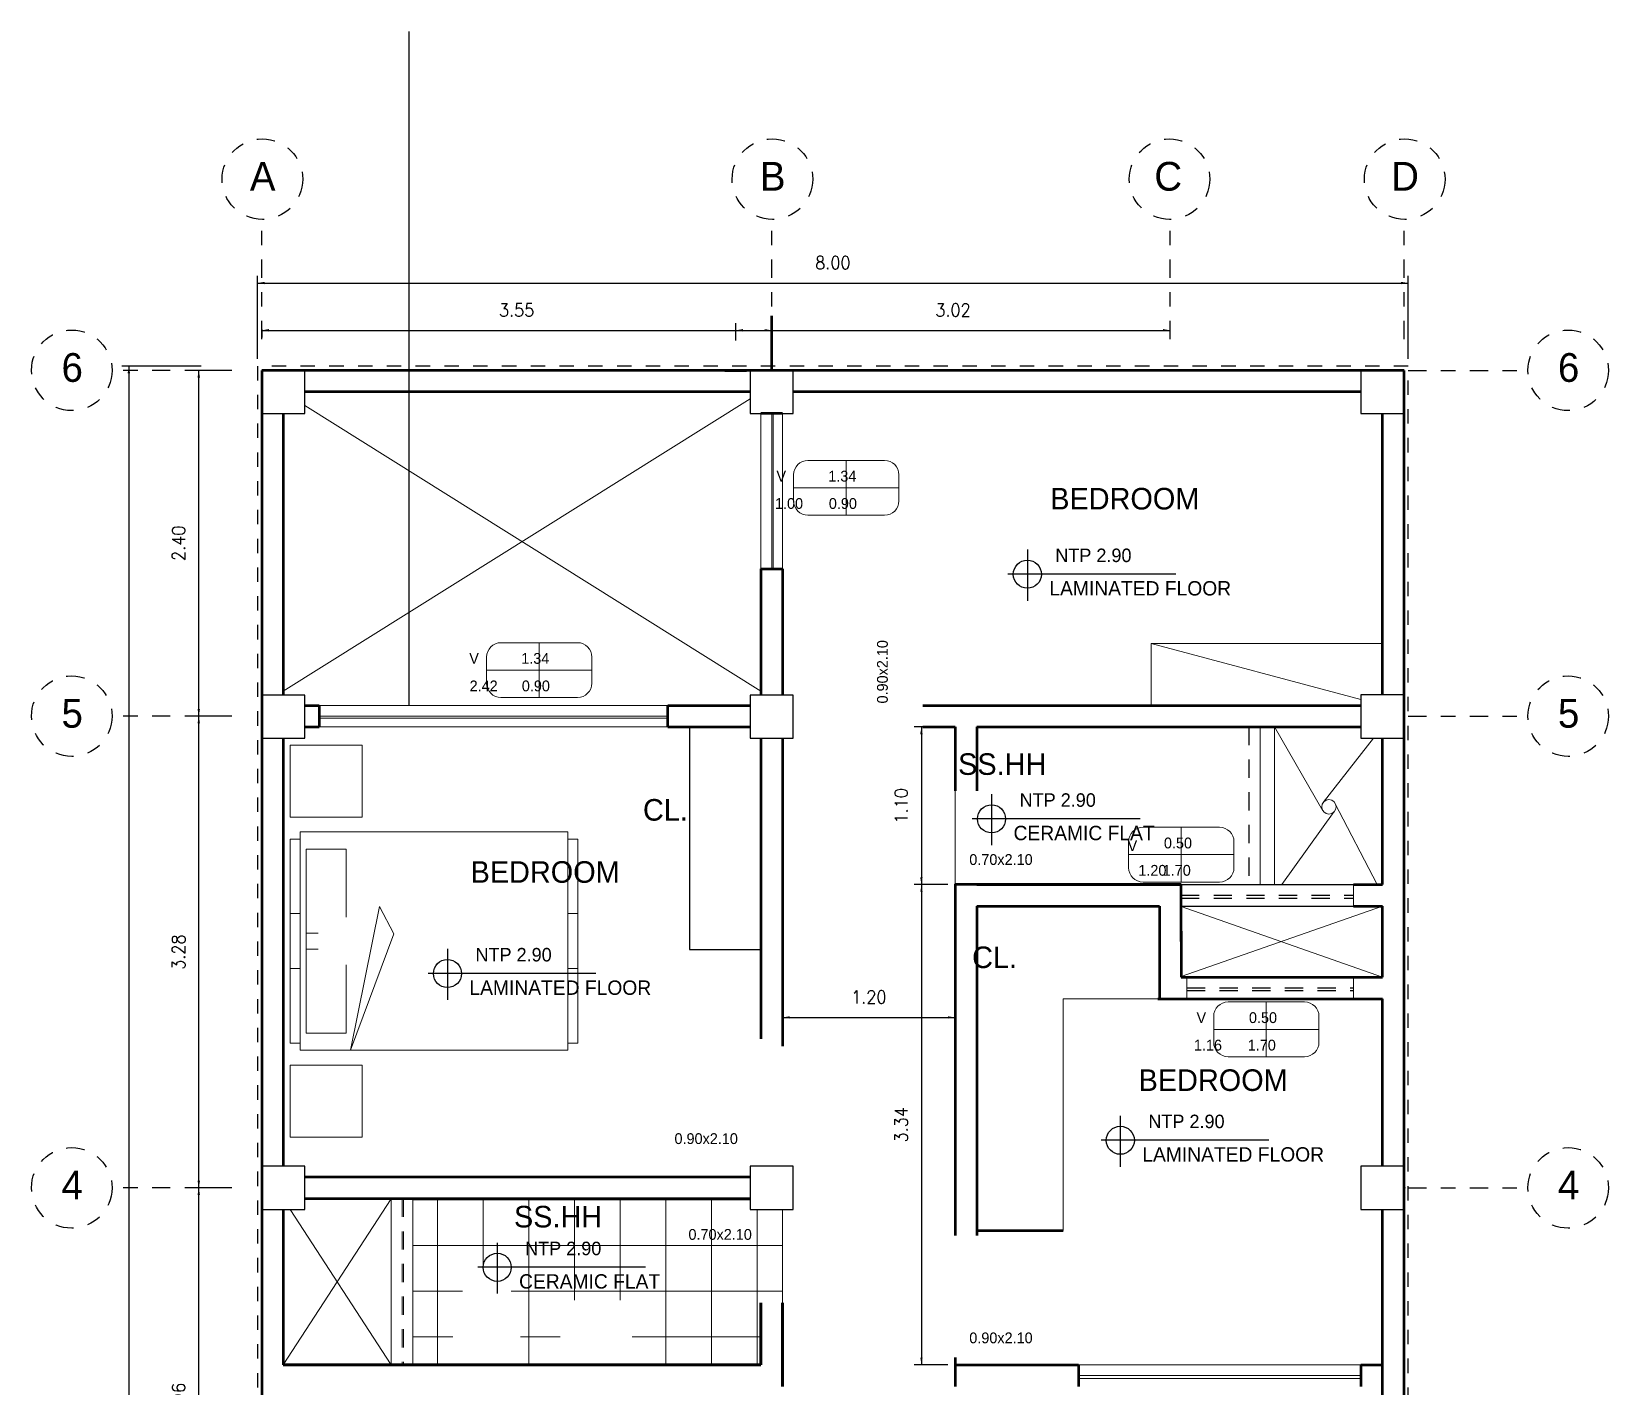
# Model space of a CAD drawing. Header units: millimetres. Extents: x -1414 to 2664, y 674 to 1517.
# Drawn here: x 1393.64 to 1404.6, y 851.94 to 861.36 of the extents above; entities that cross this region are included whole.
import ezdxf
from ezdxf.enums import TextEntityAlignment as Align

# ---------------------------------------------------------------- set-up
doc = ezdxf.new("R2010")
doc.units = ezdxf.units.MM
doc.header["$LTSCALE"] = 0.01
for name, pattern in [('DASHDOT', [25.4, 12.7, -6.35, 0, -6.35]), ('DASHED', [19.05, 12.7, -6.35]), ('DASHED2', [9.525, 6.35, -3.175])]:
    doc.linetypes.add(name, pattern=pattern)
for name, color, linetype, lineweight in [('.01', 1, 'CONTINUOUS', 9), ('.05', 119, 'CONTINUOUS', 5), ('.1', 2, 'CONTINUOUS', 13), ('MURO', 5, 'CONTINUOUS', 50)]:
    doc.layers.add(name, color=color, linetype=linetype, lineweight=lineweight)
for name, color, linetype in [('06', 6, 'CONTINUOUS'), ('2', 2, 'CONTINUOUS'), ('corte', 206, 'CONTINUOUS'), ('EJES', 8, 'DASHDOT'), ('TEXTOS02', 2, 'CONTINUOUS')]:
    doc.layers.add(name, color=color, linetype=linetype)
doc.layers.add('EQUIPAMIENTO', color=139, linetype='CONTINUOUS', lineweight=15, true_color=0x1d4e5d)
doc.styles.get("Standard").update_dxf_attribs({"font": 'STANDARD'})
doc.styles.add('style1', font='style1')
doc.styles.add('TEXTO', font='TEXTO')
doc.dimstyles.get("Standard").update_dxf_attribs({"dimscale": 0.05, "dimtxt": 1.8, "dimasz": 1, "dimexe": 1, "dimexo": 1, "dimgap": 0.9, "dimtad": 0, "dimtoh": 1, "dimzin": 4, "dimdsep": 46, "dimcen": 0.09, "dimclrd": 2, "dimclre": 1, "dimclrt": 3, "dimadec": 0, "dimazin": 0, "dimtfac": 1, "dimtdec": 4, "dimtofl": 0, "dimtmove": 0, "dimatfit": 3, "dimfxl": 0.05, "dimtolj": 1, "dimtzin": 0, "dimarcsym": 0})

# ---------------------------------------------------------------- blocks, each defined once
blk = doc.blocks.new('*D23')
at = {"layer": 'MURO', "color": 1, "linetype": 'ByBlock', "lineweight": -2}
for p, q in [((1395.209, 859.081), (1395.209, 859.658)), ((1403.209, 859.081), (1403.209, 859.658))]:
    blk.add_line(p, q, dxfattribs=at)
at = {"layer": 'MURO', "color": 2, "linetype": 'ByBlock', "lineweight": -2}
blk.add_line((1395.209, 859.608), (1403.209, 859.608), dxfattribs=at)
for points in [[(1395.209, 859.608), (1395.259, 859.616), (1395.259, 859.6)], [(1403.209, 859.608), (1403.159, 859.6), (1403.159, 859.616)]]:
    blk.add_solid(points, dxfattribs=at)
at = {"layer": 'MURO', "color": 3, "linetype": 'CONTINUOUS', "lineweight": -2, "insert": (1399.209, 859.749), "char_height": 0.09, "width": 0.21, "attachment_point": 5}
blk.add_mtext('8.00', dxfattribs=at)
blk = doc.blocks.new('*D26')
at = {"layer": 'MURO', "color": 1, "linetype": 'ByBlock', "lineweight": -2}
for p, q in [((1394.981, 853.318), (1394.752, 853.318)), ((1394.981, 850.363), (1394.752, 850.363))]:
    blk.add_line(p, q, dxfattribs=at)
at = {"layer": 'MURO', "color": 2, "linetype": 'ByBlock', "lineweight": -2}
blk.add_line((1394.802, 850.363), (1394.802, 853.318), dxfattribs=at)
for points in [[(1394.802, 853.318), (1394.81, 853.268), (1394.793, 853.268)], [(1394.802, 850.363), (1394.793, 850.413), (1394.81, 850.413)]]:
    blk.add_solid(points, dxfattribs=at)
at = {"layer": 'MURO', "color": 3, "linetype": 'CONTINUOUS', "lineweight": -2, "insert": (1394.661, 851.84), "char_height": 0.09, "width": 0.21, "attachment_point": 5, "rotation": 90}
blk.add_mtext('2.96', dxfattribs=at)
blk = doc.blocks.new('*D27')
at = {"layer": 'MURO', "color": 1, "linetype": 'ByBlock', "lineweight": -2}
for p, q in [((1394.981, 856.597), (1394.752, 856.597)), ((1394.981, 853.318), (1394.752, 853.318))]:
    blk.add_line(p, q, dxfattribs=at)
at = {"layer": 'MURO', "color": 2, "linetype": 'ByBlock', "lineweight": -2}
blk.add_line((1394.802, 853.318), (1394.802, 856.597), dxfattribs=at)
for points in [[(1394.802, 856.597), (1394.81, 856.547), (1394.793, 856.547)], [(1394.802, 853.318), (1394.793, 853.368), (1394.81, 853.368)]]:
    blk.add_solid(points, dxfattribs=at)
at = {"layer": 'MURO', "color": 3, "linetype": 'CONTINUOUS', "lineweight": -2, "insert": (1394.661, 854.957), "char_height": 0.09, "width": 0.21, "attachment_point": 5, "rotation": 90}
blk.add_mtext('3.28', dxfattribs=at)
blk = doc.blocks.new('*D28')
at = {"layer": 'MURO', "color": 1, "linetype": 'ByBlock', "lineweight": -2}
for p, q in [((1394.981, 859.001), (1394.752, 859.001)), ((1394.981, 856.597), (1394.752, 856.597))]:
    blk.add_line(p, q, dxfattribs=at)
at = {"layer": 'MURO', "color": 2, "linetype": 'ByBlock', "lineweight": -2}
blk.add_line((1394.802, 856.597), (1394.802, 859.001), dxfattribs=at)
for points in [[(1394.802, 859.001), (1394.81, 858.951), (1394.793, 858.951)], [(1394.802, 856.597), (1394.793, 856.647), (1394.81, 856.647)]]:
    blk.add_solid(points, dxfattribs=at)
at = {"layer": 'MURO', "color": 3, "linetype": 'CONTINUOUS', "lineweight": -2, "insert": (1394.661, 857.799), "char_height": 0.09, "width": 0.22, "attachment_point": 5, "rotation": 90}
blk.add_mtext('2.40', dxfattribs=at)
blk = doc.blocks.new('*D29')
at = {"layer": 'MURO', "color": 1, "linetype": 'ByBlock', "lineweight": -2}
for p, q in [((1395.239, 859.284), (1395.239, 859.229)), ((1398.784, 859.284), (1398.784, 859.229))]:
    blk.add_line(p, q, dxfattribs=at)
at = {"layer": 'MURO', "color": 2, "linetype": 'ByBlock', "lineweight": -2}
blk.add_line((1395.239, 859.279), (1398.784, 859.279), dxfattribs=at)
for points in [[(1395.239, 859.279), (1395.289, 859.288), (1395.289, 859.271)], [(1398.784, 859.279), (1398.734, 859.271), (1398.734, 859.288)]]:
    blk.add_solid(points, dxfattribs=at)
at = {"layer": 'MURO', "color": 3, "linetype": 'CONTINUOUS', "lineweight": -2, "insert": (1397.011, 859.42), "char_height": 0.09, "width": 0.21, "attachment_point": 5}
blk.add_mtext('3.55', dxfattribs=at)
blk = doc.blocks.new('*D31')
at = {"layer": 'MURO', "color": 1, "linetype": 'ByBlock', "lineweight": -2}
for p, q in [((1398.534, 859.209), (1398.534, 859.329)), ((1401.554, 859.268), (1401.554, 859.329))]:
    blk.add_line(p, q, dxfattribs=at)
at = {"layer": 'MURO', "color": 2, "linetype": 'ByBlock', "lineweight": -2}
blk.add_line((1398.534, 859.279), (1401.554, 859.279), dxfattribs=at)
for points in [[(1398.534, 859.279), (1398.584, 859.288), (1398.584, 859.271)], [(1401.554, 859.279), (1401.504, 859.271), (1401.504, 859.288)]]:
    blk.add_solid(points, dxfattribs=at)
at = {"layer": 'MURO', "color": 3, "linetype": 'CONTINUOUS', "lineweight": -2, "insert": (1400.044, 859.42), "char_height": 0.09, "width": 0.21, "attachment_point": 5}
blk.add_mtext('3.02', dxfattribs=at)
blk = doc.blocks.new('*D53')
at = {"layer": '.01', "color": 1, "linetype": 'ByBlock', "lineweight": -2}
for p, q in [((1394.819, 859.031), (1394.266, 859.031)), ((1394.204, 843.031), (1394.366, 843.031))]:
    blk.add_line(p, q, dxfattribs=at)
at = {"layer": '.01', "color": 2, "linetype": 'ByBlock', "lineweight": -2}
blk.add_line((1394.316, 859.031), (1394.316, 843.031), dxfattribs=at)
for points in [[(1394.316, 859.031), (1394.324, 858.981), (1394.307, 858.981)], [(1394.316, 843.031), (1394.307, 843.081), (1394.324, 843.081)]]:
    blk.add_solid(points, dxfattribs=at)
at = {"layer": '.01', "color": 3, "linetype": 'CONTINUOUS', "lineweight": -2, "insert": (1394.175, 851.031), "char_height": 0.09, "width": 0.26, "attachment_point": 5, "rotation": 90}
blk.add_mtext('16.00', dxfattribs=at)
blk = doc.blocks.new('*D58')
at = {"layer": 'MURO', "color": 1, "linetype": 'ByBlock', "lineweight": -2}
for p, q in [((1400.009, 856.522), (1399.775, 856.522)), ((1400.009, 855.427), (1399.775, 855.427))]:
    blk.add_line(p, q, dxfattribs=at)
at = {"layer": 'MURO', "color": 2, "linetype": 'ByBlock', "lineweight": -2}
blk.add_line((1399.825, 856.522), (1399.825, 855.427), dxfattribs=at)
for points in [[(1399.825, 856.522), (1399.833, 856.472), (1399.816, 856.472)], [(1399.825, 855.427), (1399.816, 855.477), (1399.833, 855.477)]]:
    blk.add_solid(points, dxfattribs=at)
at = {"layer": 'MURO', "color": 3, "linetype": 'CONTINUOUS', "lineweight": -2, "insert": (1399.684, 855.974), "char_height": 0.09, "width": 0.17, "attachment_point": 5, "rotation": 90}
blk.add_mtext('1.10', dxfattribs=at)
blk = doc.blocks.new('*D59')
at = {"layer": 'MURO', "color": 1, "linetype": 'ByBlock', "lineweight": -2}
for p, q in [((1400.009, 855.427), (1399.775, 855.427)), ((1400.009, 852.088), (1399.775, 852.088))]:
    blk.add_line(p, q, dxfattribs=at)
at = {"layer": 'MURO', "color": 2, "linetype": 'ByBlock', "lineweight": -2}
blk.add_line((1399.825, 855.427), (1399.825, 852.088), dxfattribs=at)
for points in [[(1399.825, 855.427), (1399.833, 855.377), (1399.817, 855.377)], [(1399.825, 852.088), (1399.817, 852.138), (1399.833, 852.138)]]:
    blk.add_solid(points, dxfattribs=at)
at = {"layer": 'MURO', "color": 3, "linetype": 'CONTINUOUS', "lineweight": -2, "insert": (1399.684, 853.757), "char_height": 0.09, "width": 0.22, "attachment_point": 5, "rotation": 90}
blk.add_mtext('3.34', dxfattribs=at)
blk = doc.blocks.new('*D60')
at = {"layer": 'MURO', "color": 1, "linetype": 'ByBlock', "lineweight": -2}
for p, q in [((1398.859, 854.539), (1398.859, 854.553)), ((1400.059, 854.539), (1400.059, 854.553))]:
    blk.add_line(p, q, dxfattribs=at)
at = {"layer": 'MURO', "color": 2, "linetype": 'ByBlock', "lineweight": -2}
blk.add_line((1398.859, 854.503), (1400.059, 854.503), dxfattribs=at)
for points in [[(1398.859, 854.503), (1398.909, 854.511), (1398.909, 854.495)], [(1400.059, 854.503), (1400.009, 854.495), (1400.009, 854.511)]]:
    blk.add_solid(points, dxfattribs=at)
at = {"layer": 'MURO', "color": 3, "linetype": 'CONTINUOUS', "lineweight": -2, "insert": (1399.459, 854.644), "char_height": 0.09, "width": 0.19, "attachment_point": 5}
blk.add_mtext('1.20', dxfattribs=at)

msp = doc.modelspace()

# ---------------------------------------------------------------- hatches: boundary and pattern name
at = {"layer": '.01'}
h = msp.add_hatch(dxfattribs=at)
h.set_pattern_fill('NET', color=8, scale=0.1, style=0)
h.set_pattern_definition([])
edge = h.paths.add_edge_path(flags=0)
edge.add_arc((1401.029, 856.122), 0.02, 270, 315)
edge.add_line((1401.043, 856.107), (1401.058, 856.122))
edge.add_arc((1401.044, 856.136), 0.02, 315, 360)
edge.add_line((1401.064, 856.136), (1401.064, 856.392))
edge.add_arc((1401.044, 856.392), 0.02, 0, 90)
edge.add_line((1401.044, 856.412), (1400.874, 856.412))
edge.add_line((1400.874, 856.412), (1400.87, 856.357))
edge.add_arc((1400.854, 856.32), 0.04, 113.4518, 66.5482, ccw=False)
edge.add_line((1400.838, 856.357), (1400.834, 856.412))
edge.add_line((1400.834, 856.412), (1400.664, 856.412))
edge.add_arc((1400.664, 856.392), 0.02, 90, 180)
edge.add_line((1400.644, 856.392), (1400.644, 856.136))
edge.add_arc((1400.664, 856.136), 0.02, 180, 225)
edge.add_line((1400.65, 856.122), (1400.665, 856.107))
edge.add_arc((1400.679, 856.122), 0.02, 225, 270)
edge.add_line((1400.679, 856.102), (1401.029, 856.102))
edge = h.paths.add_edge_path(flags=0)
edge.add_arc((1401.394, 856.492), 0.03, 90, 180)
edge.add_line((1401.364, 856.492), (1401.364, 856.352))
edge.add_arc((1401.394, 856.352), 0.03, 180, 270)
edge.add_line((1401.394, 856.322), (1401.439, 856.322))
edge.add_line((1401.439, 856.322), (1401.439, 856.077))
edge.add_arc((1401.825, 856.077), 0.387, 180, 194.1455)
edge.add_arc((1401.721, 856.05), 0.279, 194.1455, 211.3183)
edge.add_arc((1401.655, 856.01), 0.202, 211.3183, 235.754)
edge.add_arc((1401.614, 855.95), 0.128, 235.754, 270)
edge.add_arc((1401.614, 855.95), 0.128, 270, 304.246)
edge.add_arc((1401.573, 856.01), 0.202, 304.246, 328.6817)
edge.add_arc((1401.507, 856.05), 0.279, 328.6817, 345.8545)
edge.add_arc((1401.402, 856.077), 0.387, 345.8545, 0)
edge.add_line((1401.789, 856.077), (1401.789, 856.322))
edge.add_line((1401.789, 856.322), (1401.834, 856.322))
edge.add_arc((1401.834, 856.352), 0.03, 270, 0)
edge.add_line((1401.864, 856.352), (1401.864, 856.492))
edge.add_arc((1401.834, 856.492), 0.03, 0, 90)
edge.add_line((1401.834, 856.522), (1402.179, 856.522))
edge.add_line((1402.179, 856.522), (1402.179, 855.427))
edge.add_line((1402.179, 855.427), (1400.059, 855.427))
edge.add_line((1400.059, 855.427), (1400.059, 856.127))
edge.add_line((1400.059, 856.127), (1400.209, 856.127))
edge.add_line((1400.209, 856.127), (1400.209, 856.522))
edge.add_line((1400.209, 856.522), (1401.394, 856.522))

# ---------------------------------------------------------------- linework, layer by layer
for p, q in [((1398.634, 858.804), (1395.389, 856.772)), ((1395.539, 858.757), (1398.709, 856.772)), ((1400.059, 856.077), (1400.059, 855.427)), ((1396.139, 853.243), (1395.389, 852.088)), ((1396.139, 852.088), (1395.437, 853.168)), ((1398.859, 852.468), (1398.859, 853.168))]:
    msp.add_line(p, q, dxfattribs=at)
at = {"layer": '.01', "color": 1}
for p, q in [((1398.784, 857.622), (1398.709, 857.622)), ((1401.422, 857.102), (1402.879, 856.712)), ((1402.829, 855.277), (1402.829, 855.427)), ((1403.029, 855.277), (1401.629, 854.787)), ((1401.629, 855.273), (1403.029, 854.783)), ((1401.669, 854.783), (1401.669, 854.633)), ((1402.829, 854.633), (1402.829, 854.783)), ((1400.809, 853.021), (1400.809, 854.633)), ((1400.809, 854.633), (1401.469, 854.633)), ((1400.209, 853.021), (1400.809, 853.021))]:
    msp.add_line(p, q, dxfattribs=at)
at = {"layer": '.01', "lineweight": -2}
for p, q in [((1398.213, 856.522), (1398.213, 854.974)), ((1398.213, 854.974), (1398.709, 854.974))]:
    msp.add_line(p, q, dxfattribs=at)
at = {"layer": '.01', "color": 8}
for p, q in [((1400.059, 856.102), (1400.059, 855.427)), ((1396.289, 853.236), (1398.634, 853.236)), ((1396.461, 852.088), (1396.461, 853.243)), ((1396.778, 852.786), (1396.778, 853.243)), ((1397.096, 852.088), (1397.096, 853.243)), ((1397.413, 852.538), (1397.413, 853.243)), ((1397.731, 852.538), (1397.731, 853.243)), ((1398.048, 852.088), (1398.048, 853.243)), ((1398.366, 852.088), (1398.366, 853.243)), ((1398.683, 852.088), (1398.683, 853.168)), ((1396.289, 852.918), (1398.859, 852.918)), ((1396.289, 852.601), (1396.634, 852.601)), ((1396.972, 852.601), (1398.859, 852.601)), ((1396.289, 852.283), (1396.568, 852.283)), ((1397.039, 852.283), (1397.313, 852.283)), ((1397.813, 852.283), (1398.709, 852.283))]:
    msp.add_line(p, q, dxfattribs=at)
at = {"layer": '.01', "linetype": 'DASHED'}
for p, q in [((1396.215, 853.243), (1396.215, 852.088)), ((1396.225, 853.243), (1396.225, 852.088))]:
    msp.add_line(p, q, dxfattribs=at)
at = {"layer": '.01', "color": 1}
msp.add_lwpolyline([(1402.879, 856.672), (1401.422, 856.672), (1401.422, 857.102), (1403.029, 857.102), (1403.029, 856.745)], dxfattribs=at)
at = {"layer": '.05'}
for points in [[(1395.631, 854.977), (1395.549, 854.977), (1395.549, 855.673), (1395.827, 855.673), (1395.827, 855.199)], [(1395.857, 854.275), (1396.057, 855.275), (1396.157, 855.083), (1395.857, 854.275)], [(1395.631, 855.089), (1395.549, 855.089), (1395.549, 854.394), (1395.827, 854.394), (1395.827, 854.868)]]:
    msp.add_lwpolyline(points, dxfattribs=at)
at = {"layer": '.1', "linetype": 'DASHED2', "lineweight": -2}
for p, q in [((1403.209, 859.031), (1395.209, 859.031)), ((1395.209, 859.031), (1395.209, 843.031)), ((1403.209, 843.031), (1403.209, 859.031))]:
    msp.add_line(p, q, dxfattribs=at)
at = {"layer": '.1'}
for p, q in [((1398.709, 858.701), (1398.709, 857.622)), ((1398.784, 858.701), (1398.784, 857.622)), ((1398.793, 858.701), (1398.793, 857.622)), ((1398.859, 858.701), (1398.859, 857.622)), ((1402.179, 855.427), (1402.179, 856.522)), ((1402.279, 855.427), (1402.279, 856.522)), ((1396.139, 853.243), (1396.139, 852.088)), ((1396.289, 853.243), (1396.289, 852.088))]:
    msp.add_line(p, q, dxfattribs=at)
at = {"layer": '.1', "color": 1}
for p, q in [((1399.036, 858.375), (1399.568, 858.375)), ((1399.302, 858.375), (1399.302, 857.994)), ((1398.936, 858.094), (1398.936, 858.275)), ((1399.668, 858.275), (1399.668, 858.094)), ((1398.936, 858.185), (1399.668, 858.185)), ((1399.568, 857.994), (1399.036, 857.994)), ((1396.902, 857.108), (1397.434, 857.108)), ((1397.168, 857.108), (1397.168, 856.727)), ((1396.802, 856.827), (1396.802, 857.008)), ((1396.802, 856.917), (1397.534, 856.917)), ((1397.534, 857.008), (1397.534, 856.827)), ((1397.434, 856.727), (1396.902, 856.727)), ((1401.365, 855.825), (1401.897, 855.825)), ((1401.631, 855.825), (1401.631, 855.444)), ((1401.265, 855.544), (1401.265, 855.725)), ((1401.997, 855.725), (1401.997, 855.544)), ((1401.265, 855.635), (1401.997, 855.635)), ((1401.897, 855.444), (1401.365, 855.444)), ((1401.956, 854.611), (1402.488, 854.611)), ((1402.222, 854.611), (1402.222, 854.23)), ((1401.856, 854.33), (1401.856, 854.511)), ((1402.588, 854.511), (1402.588, 854.33)), ((1401.856, 854.42), (1402.588, 854.42)), ((1402.488, 854.23), (1401.956, 854.23))]:
    msp.add_line(p, q, dxfattribs=at)
at = {"layer": '.1', "color": 2}
for p, q in [((1395.639, 856.672), (1398.063, 856.672)), ((1395.639, 856.597), (1398.063, 856.597)), ((1395.639, 856.584), (1398.063, 856.584)), ((1395.639, 856.522), (1398.063, 856.522)), ((1400.917, 852.088), (1402.879, 852.088)), ((1400.917, 852.013), (1402.879, 852.013)), ((1400.917, 851.992), (1402.879, 851.992))]:
    msp.add_line(p, q, dxfattribs=at)
at = {"layer": '.1', "color": 0}
for p, q in [((1397.367, 855.792), (1395.507, 855.792)), ((1395.507, 855.792), (1395.507, 854.792)), ((1397.367, 854.792), (1397.367, 855.792)), ((1395.507, 854.275), (1395.507, 855.275)), ((1397.367, 855.275), (1397.367, 854.275)), ((1397.367, 854.275), (1395.507, 854.275))]:
    msp.add_line(p, q, dxfattribs=at)
for points in [[(1395.937, 856.396), (1395.437, 856.396), (1395.437, 855.896), (1395.937, 855.896)], [(1395.437, 855.742), (1395.507, 855.742), (1395.507, 854.842), (1395.437, 854.842)], [(1397.437, 855.742), (1397.367, 855.742), (1397.367, 854.842), (1397.437, 854.842)], [(1395.437, 854.325), (1395.507, 854.325), (1395.507, 855.225), (1395.437, 855.225)], [(1397.437, 854.325), (1397.367, 854.325), (1397.367, 855.225), (1397.437, 855.225)], [(1395.937, 853.671), (1395.437, 853.671), (1395.437, 854.171), (1395.937, 854.171)]]:
    msp.add_lwpolyline(points, close=True, dxfattribs=at)
at = {"layer": '.1', "color": 1}
for centre, start, end in [((1399.036, 858.275), 90, 180), ((1399.568, 858.275), 0, 90), ((1399.036, 858.094), 180, 270), ((1399.568, 858.094), 270, 0), ((1396.902, 857.008), 90, 180), ((1397.434, 857.008), 0, 90), ((1396.902, 856.827), 180, 270), ((1397.434, 856.827), 270, 0), ((1401.365, 855.725), 90, 180), ((1401.897, 855.725), 0, 90), ((1401.365, 855.544), 180, 270), ((1401.897, 855.544), 270, 0), ((1401.956, 854.511), 90, 180), ((1402.488, 854.511), 0, 90), ((1401.956, 854.33), 180, 270), ((1402.488, 854.33), 270, 0)]:
    msp.add_arc(centre, 0.1, start, end, dxfattribs=at)
at = {"layer": '06'}
for points in [[(1395.239, 858.701), (1395.539, 858.701), (1395.539, 859.001), (1395.239, 859.001)], [(1398.634, 858.701), (1398.934, 858.701), (1398.934, 859.001), (1398.634, 859.001)], [(1402.879, 858.701), (1403.179, 858.701), (1403.179, 859.001), (1402.879, 859.001)], [(1395.239, 856.444), (1395.539, 856.444), (1395.539, 856.744), (1395.239, 856.744)], [(1398.634, 856.444), (1398.934, 856.444), (1398.934, 856.744), (1398.634, 856.744)], [(1402.879, 856.445), (1403.179, 856.445), (1403.179, 856.745), (1402.879, 856.745)], [(1395.239, 853.168), (1395.539, 853.168), (1395.539, 853.468), (1395.239, 853.468)], [(1398.634, 853.168), (1398.934, 853.168), (1398.934, 853.468), (1398.634, 853.468)], [(1402.879, 853.168), (1403.179, 853.168), (1403.179, 853.468), (1402.879, 853.468)]]:
    msp.add_lwpolyline(points, close=True, dxfattribs=at)
at = {"layer": 'corte', "linetype": 'CONTINUOUS'}
msp.add_line((1396.264, 856.672), (1396.264, 861.356), dxfattribs=at)
at = {"layer": 'EJES', "color": 3}
for p, q in [((1395.239, 859.218), (1395.239, 860.05)), ((1398.784, 859.218), (1398.784, 860.05)), ((1401.554, 859.218), (1401.554, 860.05)), ((1403.179, 859.218), (1403.179, 860.05)), ((1395.031, 859.001), (1394.199, 859.001)), ((1403.209, 859.001), (1404.04, 859.001)), ((1395.031, 856.597), (1394.199, 856.597)), ((1403.209, 856.597), (1404.04, 856.597)), ((1395.031, 853.318), (1394.199, 853.318)), ((1403.209, 853.318), (1404.04, 853.318))]:
    msp.add_line(p, q, dxfattribs=at)
for centre in [(1395.244, 860.33), (1398.789, 860.33), (1401.549, 860.33), (1403.184, 860.33), (1393.919, 859.001), (1404.32, 859.001), (1393.919, 856.597), (1404.32, 856.597), (1393.919, 853.318), (1404.32, 853.318)]:
    msp.add_circle(centre, 0.28, dxfattribs=at)
at = {"layer": 'EQUIPAMIENTO'}
for p, q in [((1402.279, 856.522), (1402.614, 855.94)), ((1402.968, 856.445), (1402.618, 855.998)), ((1402.329, 855.427), (1402.694, 855.934)), ((1402.992, 855.427), (1402.699, 855.992))]:
    msp.add_line(p, q, dxfattribs=at)
msp.add_circle((1402.657, 855.967), 0.05, dxfattribs=at)
at = {"layer": 'MURO'}
for p, q in [((1398.784, 859.001), (1398.784, 859.381)), ((1403.179, 859.001), (1395.239, 859.001)), ((1395.239, 859.001), (1395.239, 846.081)), ((1398.459, 859.001), (1398.609, 859.001)), ((1403.179, 843.031), (1403.179, 859.001)), ((1398.634, 858.851), (1395.539, 858.851)), ((1402.879, 858.851), (1398.934, 858.851)), ((1395.389, 858.701), (1395.389, 856.744)), ((1403.029, 856.745), (1403.029, 858.701)), ((1398.709, 857.622), (1398.709, 856.744)), ((1398.709, 857.622), (1398.859, 857.622)), ((1398.859, 857.622), (1398.859, 857.472)), ((1398.859, 857.472), (1398.859, 857.415)), ((1398.859, 857.472), (1398.859, 856.744)), ((1395.539, 856.672), (1395.639, 856.672)), ((1395.639, 856.672), (1395.639, 856.522)), ((1398.063, 856.672), (1398.634, 856.672)), ((1398.063, 856.522), (1398.063, 856.672)), ((1399.834, 856.672), (1402.879, 856.672)), ((1395.539, 856.522), (1395.639, 856.522)), ((1398.063, 856.522), (1398.634, 856.522)), ((1399.834, 856.522), (1400.059, 856.522)), ((1400.059, 856.522), (1400.059, 856.077)), ((1400.209, 856.522), (1400.209, 856.077)), ((1400.209, 856.522), (1402.879, 856.522)), ((1395.389, 856.444), (1395.389, 853.468)), ((1398.709, 856.444), (1398.709, 854.355)), ((1398.859, 856.444), (1398.859, 854.303)), ((1403.029, 855.427), (1403.029, 856.445)), ((1400.059, 855.407), (1400.059, 852.988)), ((1400.209, 855.427), (1401.629, 855.427)), ((1401.628, 855.427), (1401.629, 854.783)), ((1402.829, 855.427), (1403.029, 855.427)), ((1400.209, 855.277), (1400.209, 854.321)), ((1400.209, 855.277), (1401.479, 855.277)), ((1401.479, 855.277), (1401.479, 854.633)), ((1401.629, 855.03), (1401.629, 855.277)), ((1402.829, 855.277), (1403.029, 855.277)), ((1402.829, 855.277), (1403.029, 855.277)), ((1403.029, 854.783), (1403.029, 855.277)), ((1403.029, 854.783), (1403.029, 855.277)), ((1401.629, 854.783), (1403.029, 854.783)), ((1400.209, 854.633), (1400.209, 854.207)), ((1400.209, 854.633), (1400.209, 853.021)), ((1401.469, 854.633), (1403.029, 854.633)), ((1403.029, 853.468), (1403.029, 854.633)), ((1400.209, 854.207), (1400.209, 852.988)), ((1398.634, 853.393), (1395.539, 853.393)), ((1398.634, 853.243), (1395.539, 853.243)), ((1395.389, 853.168), (1395.389, 852.588)), ((1395.389, 853.168), (1395.389, 852.088)), ((1403.029, 850.513), (1403.029, 853.168)), ((1400.209, 853.021), (1400.809, 853.021)), ((1395.389, 852.538), (1395.389, 852.088)), ((1398.709, 852.518), (1398.709, 852.088)), ((1398.709, 852.088), (1398.709, 852.518)), ((1398.859, 852.518), (1398.859, 851.938)), ((1398.859, 851.938), (1398.859, 852.518)), ((1400.059, 852.138), (1400.059, 851.938)), ((1395.389, 852.088), (1398.709, 852.088)), ((1398.709, 852.088), (1395.389, 852.088)), ((1400.059, 852.088), (1400.917, 852.088)), ((1400.917, 852.088), (1400.917, 851.938)), ((1402.879, 852.088), (1403.029, 852.088))]:
    msp.add_line(p, q, dxfattribs=at)
at = {"layer": 'MURO', "color": 1}
for p, q in [((1398.859, 858.701), (1398.709, 858.701)), ((1402.879, 852.088), (1402.879, 851.938))]:
    msp.add_line(p, q, dxfattribs=at)
at = {"layer": 'MURO', "color": 1, "linetype": 'DASHED', "lineweight": -2}
for p, q in [((1402.101, 856.522), (1402.101, 855.427)), ((1401.629, 855.352), (1402.829, 855.352)), ((1401.629, 855.333), (1402.829, 855.333)), ((1401.669, 854.708), (1402.829, 854.708)), ((1401.669, 854.689), (1402.829, 854.689))]:
    msp.add_line(p, q, dxfattribs=at)
at = {"layer": 'MURO', "color": 1, "lineweight": -2}
for p, q in [((1401.628, 855.427), (1402.829, 855.427)), ((1401.629, 855.277), (1402.829, 855.277))]:
    msp.add_line(p, q, dxfattribs=at)
at = {"layer": 'MURO'}
msp.add_lwpolyline([(1401.629, 855.427), (1400.059, 855.427), (1400.059, 854.127)], dxfattribs=at)
msp.add_point((1403.179, 853.318), dxfattribs=at)
at = {"layer": 'TEXTOS02', "color": 1}
for p, q in [((1400.561, 857.755), (1400.561, 857.4)), ((1401.592, 857.584), (1400.426, 857.584)), ((1400.312, 856.055), (1400.312, 855.7)), ((1401.344, 855.883), (1400.178, 855.883)), ((1396.53, 854.98), (1396.53, 854.625)), ((1397.562, 854.808), (1396.396, 854.808)), ((1401.207, 853.82), (1401.207, 853.465)), ((1402.239, 853.649), (1401.073, 853.649)), ((1396.876, 852.937), (1396.876, 852.583)), ((1397.907, 852.766), (1396.741, 852.766))]:
    msp.add_line(p, q, dxfattribs=at)
for centre in [(1400.561, 857.584), (1400.312, 855.883), (1396.53, 854.808), (1401.207, 853.649), (1396.876, 852.766)]:
    msp.add_circle(centre, 0.0976, dxfattribs=at)

# ---------------------------------------------------------------- texts
at = {"layer": '.1', "color": 1, "char_height": 0.075, "attachment_point": 1, "style": 'TEXTO'}
for s, insert, width in [('\\pxqc;V', (1396.534, 857.036), 0.3625), ('\\pxqc;1.34', (1396.901, 857.036), 0.47917), ('\\pxqc;2.42', (1396.534, 856.845), 0.49583), ('\\pxqc;0.90', (1396.901, 856.845), 0.4875), ('\\pxqc;0.50', (1401.364, 855.753), 0.4875), ('\\pxqc;1.70', (1401.364, 855.563), 0.47083), ('\\pxqc;V', (1401.589, 854.539), 0.3625), ('\\pxqc;0.50', (1401.955, 854.539), 0.4875), ('\\pxqc;1.16', (1401.589, 854.348), 0.45417), ('\\pxqc;1.70', (1401.955, 854.348), 0.47083)]:
    msp.add_mtext(s, dxfattribs=dict(at, insert=insert, width=width))
at = {"layer": '2', "color": 1, "char_height": 0.075, "attachment_point": 1, "style": 'TEXTO'}
for s, insert, width in [('\\pxqc;V', (1398.669, 858.303), 0.3625), ('\\pxqc;1.34', (1399.035, 858.303), 0.47917), ('\\pxqc;1.00', (1398.669, 858.113), 0.47083), ('\\pxqc;0.90', (1399.035, 858.113), 0.4875), ('\\pxqc;V', (1401.11, 855.734), 0.3625), ('\\pi0.3344;1.20', (1400.998, 855.563), 0.6625)]:
    msp.add_mtext(s, dxfattribs=dict(at, insert=insert, width=width))
at = {"layer": '2', "attachment_point": 1, "style": 'TEXTO'}
for s, insert, char_height, width in [('\\pxqc;BEDROOM', (1400.484, 858.184), 0.15, 1.50833), ('NTP 2.90', (1400.755, 857.762), 0.0938, 0.53906), ('LAMINATED FLOOR', (1400.714, 857.536), 0.1, 1.21944), ('\\pxqc;SS.HH', (1399.807, 856.339), 0.15, 1.15833), ('NTP 2.90', (1400.507, 856.061), 0.0938, 0.53906), ('\\pxqc;CL.', (1397.616, 856.021), 0.15, 0.85833), ('CERAMIC FLAT', (1400.465, 855.835), 0.1, 0.94167), ('\\pxqc;0.70x2.10', (1400.013, 855.638), 0.075, 0.72917), ('\\pxqc;BEDROOM', (1396.455, 855.589), 0.15, 1.50833), ('NTP 2.90', (1396.725, 854.986), 0.0938, 0.53906), ('\\pxqc;CL.', (1399.904, 854.996), 0.15, 0.85833), ('LAMINATED FLOOR', (1396.683, 854.76), 0.1, 1.21944), ('\\pxqc;BEDROOM', (1401.098, 854.142), 0.15, 1.50833), ('NTP 2.90', (1401.402, 853.827), 0.0938, 0.53906), ('\\pxqc;0.90x2.10', (1397.964, 853.698), 0.075, 0.72917), ('LAMINATED FLOOR', (1401.36, 853.601), 0.1, 1.21944), ('\\pxqc;SS.HH', (1396.72, 853.193), 0.15, 1.15833), ('\\pxqc;0.70x2.10', (1398.061, 853.032), 0.075, 0.72917), ('NTP 2.90', (1397.07, 852.944), 0.0938, 0.53906), ('CERAMIC FLAT', (1397.028, 852.718), 0.1, 0.94167), ('\\pxqc;0.90x2.10', (1400.013, 852.313), 0.075, 0.72917)]:
    msp.add_mtext(s, dxfattribs=dict(at, insert=insert, char_height=char_height, width=width))
at = {"layer": '2', "insert": (1399.516, 856.541), "char_height": 0.075, "width": 0.72917, "attachment_point": 1, "rotation": 90, "style": 'TEXTO'}
msp.add_mtext('\\pxqc;0.90x2.10', dxfattribs=at)
at = {"layer": 'EJES', "color": 2, "style": 'style1'}
for s, p in [('A', (1395.246, 860.35)), ('B', (1398.791, 860.35)), ('C', (1401.54, 860.35)), ('D', (1403.186, 860.35)), ('6', (1393.922, 859.021)), ('6', (1404.323, 859.021)), ('5', (1393.922, 856.617)), ('5', (1404.323, 856.617)), ('4', (1393.922, 853.338)), ('4', (1404.323, 853.338))]:
    msp.add_text(s, height=0.2, dxfattribs=at).set_placement(p, align=Align.MIDDLE_CENTER)

# ---------------------------------------------------------------- dimensions: what is measured, and where the dimension line sits
at = {"layer": '.01', "color": 1}
dim = msp.add_linear_dim(base=(1394.316, 843.031), p1=(1394.869, 859.031), p2=(1394.154, 843.031), angle=90, dimstyle='Standard', dxfattribs=at)
dim.commit()
dim.dimension.update_dxf_attribs({"geometry": '*D53', "text_midpoint": (1394.175, 851.031)})
at = {"layer": 'MURO'}
for base, p1, p2, picture, middle in [((1403.209, 859.608), (1395.209, 859.031), (1403.209, 859.031), '*D23', (1399.209, 859.749)), ((1398.783608501, 859.279243613), (1395.238608501, 859.333955055), (1398.783608501, 859.333955055), '*D29', (1397.011108501, 859.420335018)), ((1401.554, 859.279), (1398.534, 859.159), (1401.554, 859.218), '*D31', (1400.044, 859.42)), ((1400.059, 854.503), (1398.859, 854.489), (1400.059, 854.489), '*D60', (1399.459, 854.644))]:
    dim = msp.add_linear_dim(base=base, p1=p1, p2=p2, dimstyle='Standard', dxfattribs=at)
    dim.commit()
    dim.dimension.update_dxf_attribs({"geometry": picture, "text_midpoint": middle})
for base, p1, p2, picture, middle in [((1394.802, 859.001), (1395.031, 856.597), (1395.031, 859.001), '*D28', (1394.661, 857.799)), ((1394.802, 856.597), (1395.031, 853.318), (1395.031, 856.597), '*D27', (1394.661, 854.957)), ((1399.8248, 855.4265), (1400.0586, 856.5216), (1400.0586, 855.4265), '*D58', (1399.6837, 855.9741)), ((1399.825, 852.088), (1400.059, 855.427), (1400.059, 852.088), '*D59', (1399.684, 853.757)), ((1394.8017, 853.3177), (1395.0307, 850.3626), (1395.0307, 853.3177), '*D26', (1394.6606, 851.8402))]:
    dim = msp.add_linear_dim(base=base, p1=p1, p2=p2, angle=90, dimstyle='Standard', dxfattribs=at)
    dim.commit()
    dim.dimension.update_dxf_attribs({"geometry": picture, "text_midpoint": middle})

doc.saveas('drawing.dxf')
